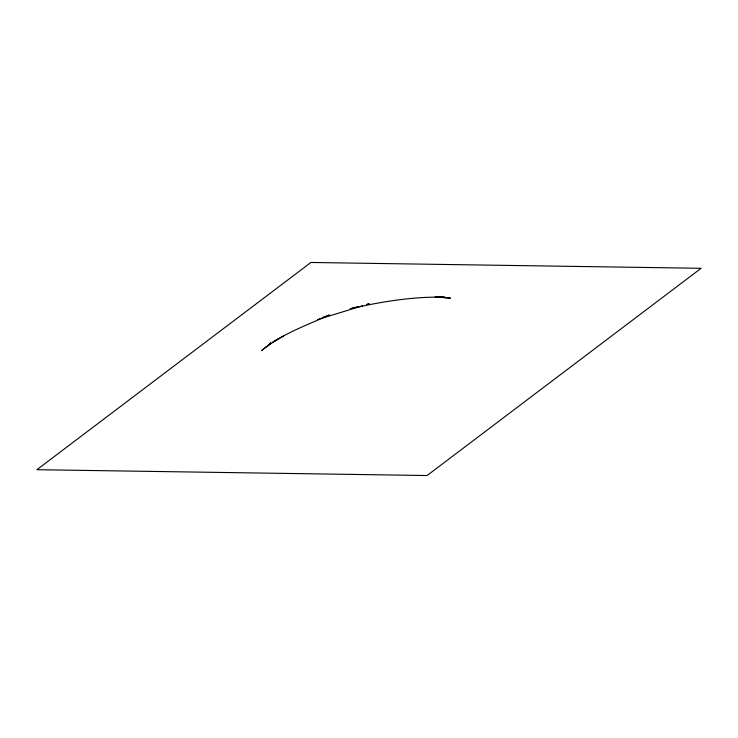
<?xml version="1.0" encoding="UTF-8"?>
<svg xmlns="http://www.w3.org/2000/svg" width="738" height="738" viewBox="0 0 738 738"><rect width="100%" height="100%" fill="white"/><g stroke="black" fill="none" stroke-linecap="round" stroke-linejoin="round"><path stroke-width="1.11" d="M270.68 342.884L267.405 346.131L270.726 343.17M270.735 343.105L261.658 350.624C281.473 334.13 306.205 325.384 329.434 315.034L322.995 317.349M283.493 335.984L272.977 341.943L279.019 338.53M317.746 319.471L362.561 305.836M366.915 304.554L369.092 303.908M357.93 306.694L350.19 308.742C380.43 301.943 411.26 296.676 442.357 297.137L435.079 296.99M366.786 304.36L368.991 303.77M436.047 297.063L450.512 298.161L442.984 297.082M441.877 296.971L446.121 297.691L443.916 297.174M310.919 262.47L36.9 469.7L427.081 475.53L701.1 268.3L310.919 262.47"/></g></svg>
